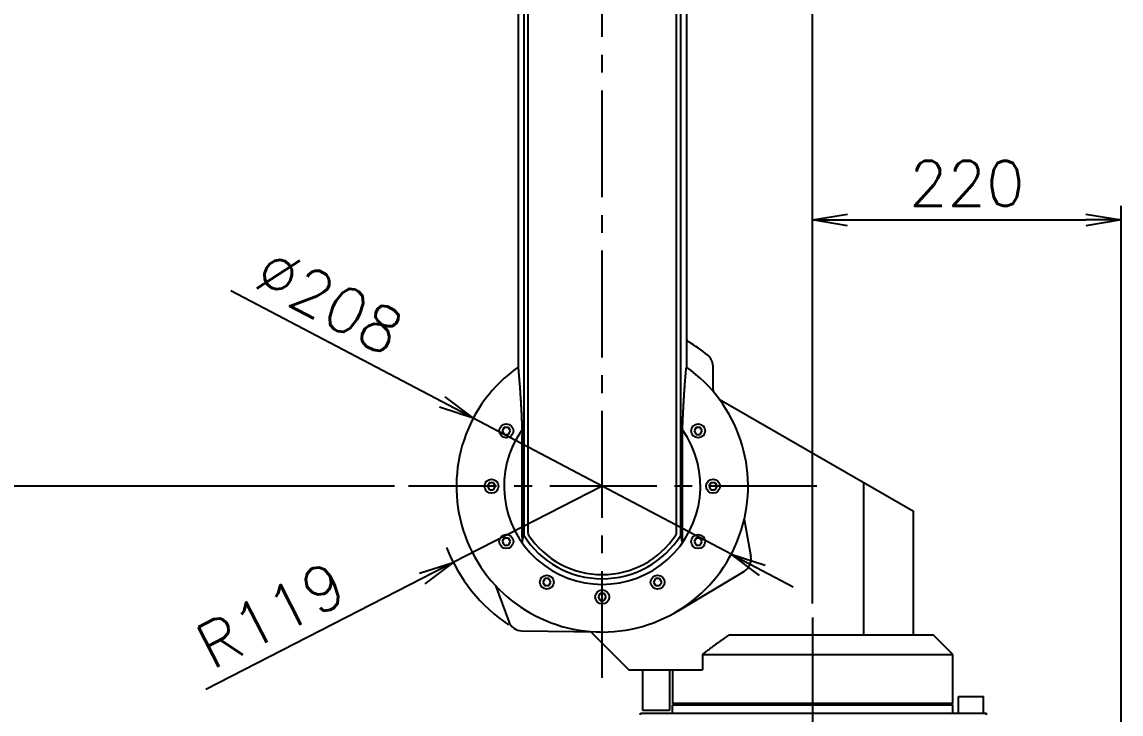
# Model space of a CAD drawing. Extents: x -7647 to -3756, y -5015 to -2358.
# Drawn here: x -5044 to -4260, y -4232 to -3739 of the extents above; entities that cross this region are included whole.
import ezdxf

# ---------------------------------------------------------------- set-up
doc = ezdxf.new("R2010")
doc.units = 0
doc.header["$LTSCALE"] = 4
doc.header["$MEASUREMENT"] = 0
doc.linetypes.add('CENTRE2', pattern=[28.575, 19.05, -3.175, 3.175, -3.175])
doc.layers.get('0').update_dxf_attribs({"linetype": 'CONTINUOUS'})
doc.layers.get('DEFPOINTS').update_dxf_attribs({"linetype": 'CONTINUOUS'})
for name, color, linetype in [('01', 7, 'CONTINUOUS'), ('01CENTER', 5, 'CENTRE2'), ('01HOSO', 6, 'CONTINUOUS'), ('02', 5, 'CONTINUOUS')]:
    doc.layers.add(name, color=color, linetype=linetype)
doc.styles.add('BIGFONT', font='ROMANS.SHX', dxfattribs={"bigfont": 'bigfont'})
doc.dimstyles.new('L-IN', dxfattribs={"dimscale": 10, "dimtxt": 3.2, "dimasz": 2.5, "dimexe": 1, "dimexo": 1, "dimgap": 1, "dimtad": 1, "dimdec": 0, "dimtxsty": 'BIGFONT', "dimblk": 'YA-IN', "dimblk1": 'OPEN', "dimblk2": 'OPEN', "dimsah": 1, "dimcen": 0, "dimclrd": 256, "dimclre": 256, "dimclrt": 256, "dimazin": 3, "dimtp": 0.1, "dimtm": 0.2, "dimtfac": 0.625, "dimtdec": 0, "dimtmove": 0, "dimatfit": 3, "dimtolj": 1})

# ---------------------------------------------------------------- blocks, each defined once
blk = doc.blocks.new('_OPEN')
at = {"color": 0, "linetype": 'BYBLOCK'}
for p, q in [((-1, 0.167), (0, 0)), ((0, 0), (-1, -0.167)), ((0, 0), (-1, 0))]:
    blk.add_line(p, q, dxfattribs=at)
blk = doc.blocks.new('*D5')
at = {"linetype": 'BYBLOCK'}
for p, q in [((-4776.41, -3510), (-5690, -3510)), ((-5680, -4045), (-5680, -3535)), ((-4778.19, -4070), (-5690, -4070))]:
    blk.add_line(p, q, dxfattribs=at)
at = {"layer": 'DEFPOINTS', "color": 0, "linetype": 'BYBLOCK'}
for p in [(-5680, -3510), (-4766.41, -3510), (-4768.19, -4070)]:
    blk.add_point(p, dxfattribs=at)
at = {"linetype": 'BYBLOCK', "xscale": 25, "yscale": 25, "zscale": 25}
for p, rotation in [((-5680, -3510), 90), ((-5680, -4070), 270)]:
    blk.add_blockref('_OPEN', p, dxfattribs=dict(at, rotation=rotation))
at = {"linetype": 'BYBLOCK', "insert": (-5706, -3790), "char_height": 32, "attachment_point": 5, "rotation": 90, "style": 'BIGFONT'}
blk.add_mtext('\\A1;560', dxfattribs=at)
blk = doc.blocks.new('YA-IN')
at = {"color": 0, "linetype": 'BYBLOCK'}
for p, q in [((0, 0), (-1, 0.167)), ((-1, -0.167), (0, 0)), ((0, 0), (-1, 0))]:
    blk.add_line(p, q, dxfattribs=at)
blk = doc.blocks.new('*D7')
at = {"linetype": 'BYBLOCK'}
for p, q in [((-4790, -3394.39), (-4790, -3150)), ((-4640, -4153.6), (-4640, -3150)), ((-4765, -3160), (-4665, -3160))]:
    blk.add_line(p, q, dxfattribs=at)
at = {"layer": 'DEFPOINTS', "color": 0, "linetype": 'BYBLOCK'}
for p in [(-4640, -3160), (-4790, -3404.39), (-4640, -4163.6)]:
    blk.add_point(p, dxfattribs=at)
at = {"linetype": 'BYBLOCK', "xscale": 25, "yscale": 25, "zscale": 25, "rotation": 180}
blk.add_blockref('_OPEN', (-4790, -3160), dxfattribs=at)
at = {"linetype": 'BYBLOCK', "xscale": 25, "yscale": 25, "zscale": 25}
blk.add_blockref('_OPEN', (-4640, -3160), dxfattribs=at)
at = {"linetype": 'BYBLOCK', "insert": (-4715, -3134), "char_height": 32, "attachment_point": 5, "style": 'BIGFONT'}
blk.add_mtext('\\A1;150', dxfattribs=at)
blk = doc.blocks.new('*D10')
at = {"linetype": 'BYBLOCK'}
for p, q in [((-4744.15, -4009.92), (-4894.8, -3930.63)), ((-4537.97, -4118.44), (-4722.03, -4021.56)), ((-4515.85, -4130.08), (-4493.72, -4141.72))]:
    blk.add_line(p, q, dxfattribs=at)
at = {"layer": 'DEFPOINTS', "color": 0, "linetype": 'BYBLOCK'}
for p in [(-4722.03, -4021.56), (-4537.97, -4118.44)]:
    blk.add_point(p, dxfattribs=at)
at = {"linetype": 'BYBLOCK', "xscale": 25, "yscale": 25, "zscale": 25}
for p, rotation in [((-4722.03, -4021.56), 332.2414593989401), ((-4537.97, -4118.44), 152.2414593989401)]:
    blk.add_blockref('_OPEN', p, dxfattribs=dict(at, rotation=rotation))
at = {"linetype": 'BYBLOCK', "insert": (-4824.62, -3938.18), "char_height": 32, "attachment_point": 5, "rotation": 332.24146, "style": 'BIGFONT'}
blk.add_mtext('\\A1;∅208', dxfattribs=at)
blk = doc.blocks.new('*D18')
at = {"linetype": 'BYBLOCK'}
for p, q in [((-4640, -4153.6), (-4640, -3870)), ((-4420, -4254.8), (-4420, -3870)), ((-4615, -3880), (-4445, -3880))]:
    blk.add_line(p, q, dxfattribs=at)
at = {"layer": 'DEFPOINTS', "color": 0, "linetype": 'BYBLOCK'}
for p in [(-4420, -3880), (-4640, -4163.6), (-4420, -4264.8)]:
    blk.add_point(p, dxfattribs=at)
at = {"linetype": 'BYBLOCK', "xscale": 25, "yscale": 25, "zscale": 25, "rotation": 180}
blk.add_blockref('_OPEN', (-4640, -3880), dxfattribs=at)
at = {"linetype": 'BYBLOCK', "xscale": 25, "yscale": 25, "zscale": 25}
blk.add_blockref('_OPEN', (-4420, -3880), dxfattribs=at)
at = {"linetype": 'BYBLOCK', "insert": (-4530, -3854), "char_height": 32, "attachment_point": 5, "style": 'BIGFONT'}
blk.add_mtext('\\A1;220', dxfattribs=at)
blk = doc.blocks.new('*D4')
at = {"linetype": 'BYBLOCK'}
for p, q in [((-4778.19, -4070), (-5690, -4070)), ((-5680, -4095), (-5680, -4495)), ((-4635.99, -4520), (-5690, -4520))]:
    blk.add_line(p, q, dxfattribs=at)
at = {"layer": 'DEFPOINTS', "color": 0, "linetype": 'BYBLOCK'}
for p in [(-4768.19, -4070), (-5680, -4520), (-4625.99, -4520)]:
    blk.add_point(p, dxfattribs=at)
at = {"linetype": 'BYBLOCK', "xscale": 25, "yscale": 25, "zscale": 25}
for p, rotation in [((-5680, -4070), 90), ((-5680, -4520), 270)]:
    blk.add_blockref('_OPEN', p, dxfattribs=dict(at, rotation=rotation))
at = {"linetype": 'BYBLOCK', "insert": (-5706, -4295), "char_height": 32, "attachment_point": 5, "rotation": 90, "style": 'BIGFONT'}
blk.add_mtext('\\A1;450', dxfattribs=at)
blk = doc.blocks.new('*D33')
at = {"linetype": 'BYBLOCK'}
for p, q in [((-4630, -4070), (-4736.23, -4124.45)), ((-4758.47, -4135.85), (-4912.74, -4214.92))]:
    blk.add_line(p, q, dxfattribs=at)
at = {"layer": 'DEFPOINTS', "color": 0, "linetype": 'BYBLOCK'}
for p in [(-4630, -4070), (-4736.23, -4124.45)]:
    blk.add_point(p, dxfattribs=at)
at = {"linetype": 'BYBLOCK', "xscale": 25, "yscale": 25, "zscale": 25, "rotation": 27.13788420501459}
blk.add_blockref('_OPEN', (-4736.23, -4124.45), dxfattribs=at)
at = {"linetype": 'BYBLOCK', "insert": (-4866.21, -4161.85), "char_height": 32, "attachment_point": 5, "rotation": 27.13788, "style": 'BIGFONT'}
blk.add_mtext('\\A1;R119', dxfattribs=at)

msp = doc.modelspace()

# ---------------------------------------------------------------- linework, layer by layer
at = {"layer": '01', "linetype": 'CONTINUOUS'}
for p, q in [((-4686.00656, -3499.40448), (-4686.00656, -4104.91798)), ((-4573.99344, -4104.91798), (-4573.99344, -3499.40448)), ((-4690, -3584.29838), (-4690, -3985.05296)), ((-4570, -3584.29838), (-4570, -3985.05296)), ((-4551, -4001.26136), (-4551, -3984.33204)), ((-4546.58752, -4007.88432), (-4408, -4087.89786)), ((-4408, -4176), (-4408, -4087.89786)), ((-4528.66551, -4093.39491), (-4523.93016, -4120.25044)), ((-4576.62685, -4159.25977), (-4528.6462, -4130.5696)), ((-4706.06078, -4140.92783), (-4696.73396, -4166.55308)), ((-4687.49017, -4173.13171), (-4631.59262, -4173.9878)), ((-4638.11204, -4173.88796), (-4611, -4201)), ((-4539.59866, -4176), (-4394, -4176)), ((-4380, -4190), (-4394, -4176)), ((-4380, -4225), (-4380, -4190)), ((-4611, -4201), (-4558.46018, -4201)), ((-4601, -4230), (-4601, -4201)), ((-4582, -4201), (-4582, -4230)), ((-4580, -4201), (-4580, -4225)), ((-4380, -4225), (-4580, -4225)), ((-4573, -4226), (-4573, -4225)), ((-4387, -4226), (-4387, -4225)), ((-4376, -4232), (-4376, -4220)), ((-4375.99928, -4220), (-4358.00072, -4220)), ((-4358, -4232), (-4358, -4220)), ((-4602.83264, -4232), (-4356, -4232)), ((-4602.83264, -4233), (-4602.83264, -4232)), ((-4582, -4230), (-4601, -4230)), ((-4580, -4226), (-4380, -4226)), ((-4580, -4232), (-4580, -4226)), ((-4380, -4232), (-4380, -4226)), ((-4356, -4233), (-4356, -4232))]:
    msp.add_line(p, q, dxfattribs=at)
for centre, radius, start, end in [((-4567, -3964.3591), 3, 180, 239.18984336), ((-4630, -4070), 120, 51.1508053, 59.18984336), ((-4561, -3984.33204), 10, 0, 51.1508053), ((-4630, -4070), 104, 125.23441798, 54.76558202), ((-4548, -4001.26136), 3, 180, 219.9722976), ((-4630, -4070), 66, 211.94198195, 328.05801805), ((-4533.77824, -4121.98693), 10, 300.87744272, 10), ((-4687.33703, -4163.13288), 10, 200, 269.12255728)]:
    msp.add_arc(centre, radius, start, end, dxfattribs=at)
at = {"layer": '01CENTER'}
for p, q in [((-4630, -4206.74196), (-4630, -3404.38841)), ((-4476.87059, -4070), (-4768.19131, -4070)), ((-4480, -4163.59959), (-4480, -4550.94728))]:
    msp.add_line(p, q, dxfattribs=at)
at = {"layer": '01HOSO', "linetype": 'CONTINUOUS'}
for p, q in [((-4683, -3499.95012), (-4683, -4103.16625)), ((-4577, -4103.16625), (-4577, -3499.95012)), ((-4699.85938, -4028), (-4701.30276, -4030.5)), ((-4696.97263, -4028), (-4699.85938, -4028)), ((-4695.52926, -4030.5), (-4696.97263, -4028)), ((-4563.02737, -4028), (-4564.47074, -4030.5)), ((-4560.14062, -4028), (-4563.02737, -4028)), ((-4558.69724, -4030.5), (-4560.14062, -4028)), ((-4701.30276, -4030.5), (-4699.85938, -4033)), ((-4699.85938, -4033), (-4696.97263, -4033)), ((-4696.97263, -4033), (-4695.52926, -4030.5)), ((-4564.47074, -4030.5), (-4563.02737, -4033)), ((-4563.02737, -4033), (-4560.14062, -4033)), ((-4560.14062, -4033), (-4558.69724, -4030.5)), ((-4710.44338, -4067.5), (-4711.88675, -4070)), ((-4707.55662, -4067.5), (-4710.44338, -4067.5)), ((-4706.11325, -4070), (-4707.55662, -4067.5)), ((-4552.44338, -4067.5), (-4553.88675, -4070)), ((-4549.55662, -4067.5), (-4552.44338, -4067.5)), ((-4548.11325, -4070), (-4549.55662, -4067.5)), ((-4443.39399, -4176), (-4443.39399, -4067.46313)), ((-4711.88675, -4070), (-4710.44338, -4072.5)), ((-4710.44338, -4072.5), (-4707.55662, -4072.5)), ((-4707.55662, -4072.5), (-4706.11325, -4070)), ((-4553.88675, -4070), (-4552.44338, -4072.5)), ((-4552.44338, -4072.5), (-4549.55662, -4072.5)), ((-4549.55662, -4072.5), (-4548.11325, -4070)), ((-4699.85938, -4107), (-4701.30276, -4109.5)), ((-4696.97263, -4107), (-4699.85938, -4107)), ((-4695.52926, -4109.5), (-4696.97263, -4107)), ((-4563.02737, -4107), (-4564.47074, -4109.5)), ((-4560.14062, -4107), (-4563.02737, -4107)), ((-4558.69724, -4109.5), (-4560.14062, -4107)), ((-4701.30276, -4109.5), (-4699.85938, -4112)), ((-4699.85938, -4112), (-4696.97263, -4112)), ((-4696.97263, -4112), (-4695.52926, -4109.5)), ((-4564.47074, -4109.5), (-4563.02737, -4112)), ((-4563.02737, -4112), (-4560.14062, -4112)), ((-4560.14062, -4112), (-4558.69724, -4109.5)), ((-4670.94338, -4135.91601), (-4672.38675, -4138.41601)), ((-4672.38675, -4138.41601), (-4670.94338, -4140.91601)), ((-4668.05662, -4135.91601), (-4670.94338, -4135.91601)), ((-4666.61325, -4138.41601), (-4668.05662, -4135.91601)), ((-4668.05662, -4140.91601), (-4666.61325, -4138.41601)), ((-4591.94338, -4135.91601), (-4593.38675, -4138.41601)), ((-4593.38675, -4138.41601), (-4591.94338, -4140.91601)), ((-4589.05662, -4135.91601), (-4591.94338, -4135.91601)), ((-4587.61325, -4138.41601), (-4589.05662, -4135.91601)), ((-4589.05662, -4140.91601), (-4587.61325, -4138.41601)), ((-4670.94338, -4140.91601), (-4668.05662, -4140.91601)), ((-4631.44338, -4146.5), (-4632.88675, -4149)), ((-4628.55662, -4146.5), (-4631.44338, -4146.5)), ((-4627.11325, -4149), (-4628.55662, -4146.5)), ((-4591.94338, -4140.91601), (-4589.05662, -4140.91601)), ((-4632.88675, -4149), (-4631.44338, -4151.5)), ((-4631.44338, -4151.5), (-4628.55662, -4151.5)), ((-4628.55662, -4151.5), (-4627.11325, -4149)), ((-4558.46018, -4190), (-4380, -4190)), ((-4558.46018, -4190), (-4558.46018, -4201))]:
    msp.add_line(p, q, dxfattribs=at)
for centre in [(-4698.41601, -4030.5), (-4561.58399, -4030.5), (-4709, -4070), (-4551, -4070), (-4698.41601, -4109.5), (-4561.58399, -4109.5), (-4669.5, -4138.41601), (-4590.5, -4138.41601), (-4630, -4149)]:
    msp.add_circle(centre, 5, dxfattribs=at)
for centre, radius, start, end in [((-4630, -4070), 70, 144.82350902, 35.17649098), ((-4680, -4103.16625), 3, 180, 213.55730976), ((-4630, -4070), 63, 213.55730976, 326.44269024), ((-4580, -4103.16625), 3, 326.44269024, 0)]:
    msp.add_arc(centre, radius, start, end, dxfattribs=at)
for points, knots in [([(-4690, -3985.05296), (-4689.93644, -3985.73156), (-4689.8106, -3987.07501), (-4689.63298, -3989.06948), (-4689.46528, -3991.02056), (-4689.30767, -3992.92613), (-4689.15936, -3994.78586), (-4689.0197, -3996.60138), (-4688.88794, -3998.37542), (-4688.76345, -4000.11051), (-4688.64569, -4001.80876), (-4688.53414, -4003.47239), (-4688.42834, -4005.10355), (-4688.32787, -4006.70439), (-4688.23235, -4008.27691), (-4688.14143, -4009.82309), (-4688.05479, -4011.34484), (-4687.97216, -4012.84402), (-4687.89325, -4014.32239), (-4687.81785, -4015.7817), (-4687.74572, -4017.22362), (-4687.67667, -4018.64979), (-4687.61052, -4020.06176), (-4687.5471, -4021.46109), (-4687.48626, -4022.84925), (-4687.42787, -4024.2277), (-4687.37179, -4025.59786), (-4687.31796, -4026.96109), (-4687.26609, -4028.31876), (-4687.23314, -4029.2222), (-4687.21669, -4029.67321)], [0, 0, 0, 0, 2.044720046, 4.047986509, 6.007072522, 7.919518231, 9.784225547, 11.603962809, 13.382174657, 15.120997909, 16.822586208, 18.489164688, 20.123074202, 21.726356249, 23.301127631, 24.849319521, 26.372929794, 27.873760973, 29.353672549, 30.814354153, 32.25754615, 33.684836955, 35.097858938, 36.498108797, 37.887124101, 39.26633291, 40.637188066, 42.001024694, 43.359219209, 44.713153923, 44.713153923, 44.713153923, 44.713153923]), ([(-4572.78331, -4029.67321), (-4572.76686, -4029.2222), (-4572.73391, -4028.31876), (-4572.68204, -4026.96109), (-4572.62821, -4025.59786), (-4572.57213, -4024.22771), (-4572.51374, -4022.84925), (-4572.4529, -4021.46109), (-4572.38948, -4020.06176), (-4572.32333, -4018.64979), (-4572.25428, -4017.22363), (-4572.18215, -4015.78171), (-4572.10675, -4014.32239), (-4572.02784, -4012.84402), (-4571.94521, -4011.34484), (-4571.85857, -4009.8231), (-4571.76765, -4008.27691), (-4571.67213, -4006.70439), (-4571.57166, -4005.10355), (-4571.46586, -4003.47239), (-4571.35431, -4001.80876), (-4571.23655, -4000.11051), (-4571.11206, -3998.37543), (-4570.9803, -3996.60139), (-4570.84064, -3994.78586), (-4570.69233, -3992.92613), (-4570.53472, -3991.02056), (-4570.36702, -3989.06948), (-4570.1894, -3987.07501), (-4570.06356, -3985.73156), (-4570, -3985.05296)], [0, 0, 0, 0, 1.353934427, 2.712128677, 4.075965064, 5.446819997, 6.826028607, 8.215043731, 9.615293432, 11.028315277, 12.455605968, 13.898797871, 15.359479404, 16.839390929, 18.340222082, 19.863832351, 21.412024264, 22.986795691, 24.590077812, 26.223987422, 27.890566029, 29.592154485, 31.330977926, 33.109189978, 34.92892748, 36.79363511, 38.706081172, 40.665167448, 42.668434013, 44.713153923, 44.713153923, 44.713153923, 44.713153923]), ([(-4687.21669, -4029.67321), (-4687.21908, -4030.16896), (-4687.22381, -4031.15431), (-4687.23054, -4032.62369), (-4687.23696, -4034.07641), (-4687.24305, -4035.51424), (-4687.24885, -4036.93889), (-4687.25436, -4038.35198), (-4687.25958, -4039.75502), (-4687.26455, -4041.14941), (-4687.26925, -4042.53649), (-4687.2737, -4043.91752), (-4687.27791, -4045.29363), (-4687.28188, -4046.66592), (-4687.28561, -4048.03536), (-4687.28912, -4049.40285), (-4687.29239, -4050.76919), (-4687.29544, -4052.1351), (-4687.29827, -4053.5012), (-4687.30087, -4054.86799), (-4687.30325, -4056.23591), (-4687.30541, -4057.60526), (-4687.30734, -4058.97627), (-4687.30905, -4060.34905), (-4687.31053, -4061.72364), (-4687.31179, -4063.09995), (-4687.31282, -4064.47785), (-4687.31362, -4065.85711), (-4687.31419, -4067.23745), (-4687.31454, -4068.61853), (-4687.31465, -4070), (-4687.31454, -4071.38147), (-4687.31419, -4072.76255), (-4687.31362, -4074.14289), (-4687.31282, -4075.52215), (-4687.31179, -4076.90005), (-4687.31053, -4078.27636), (-4687.30905, -4079.65095), (-4687.30734, -4081.02373), (-4687.30541, -4082.39474), (-4687.30325, -4083.76409), (-4687.30087, -4085.13201), (-4687.29827, -4086.4988), (-4687.29544, -4087.8649), (-4687.29239, -4089.23081), (-4687.28912, -4090.59715), (-4687.28561, -4091.96464), (-4687.28188, -4093.33408), (-4687.27791, -4094.70637), (-4687.2737, -4096.08248), (-4687.26925, -4097.46351), (-4687.26455, -4098.85059), (-4687.25958, -4100.24498), (-4687.25436, -4101.64802), (-4687.24885, -4103.06111), (-4687.24305, -4104.48576), (-4687.23696, -4105.92359), (-4687.23054, -4107.37631), (-4687.22381, -4108.84569), (-4687.21908, -4109.83104), (-4687.21669, -4110.32679)], [0, 0, 0, 0, 1.487267364, 2.956068365, 4.408202473, 5.845459642, 7.269598502, 8.682195662, 10.084771917, 11.478723956, 12.865407166, 14.246044953, 15.621816279, 16.993774307, 18.362923534, 19.730144383, 21.096257361, 22.461963638, 23.827888594, 25.194546541, 26.562357096, 27.931641955, 29.302610786, 30.675392883, 32.049995961, 33.426367475, 34.804338126, 36.183698435, 37.564145539, 38.945354321, 40.326947451, 41.70854058, 43.089749363, 44.470196467, 45.849556775, 47.227527426, 48.603898941, 49.978502019, 51.351284115, 52.722252946, 54.091537805, 55.45934836, 56.826006307, 58.191931264, 59.55763754, 60.923750519, 62.290971367, 63.660120594, 65.032078623, 66.407849949, 67.788487735, 69.175170945, 70.569122984, 71.971699239, 73.384296399, 74.808435259, 76.245692429, 77.697826536, 79.166627537, 80.653894901, 80.653894901, 80.653894901, 80.653894901]), ([(-4572.78331, -4110.32679), (-4572.78092, -4109.83104), (-4572.77619, -4108.84569), (-4572.76946, -4107.37631), (-4572.76304, -4105.92359), (-4572.75695, -4104.48576), (-4572.75115, -4103.06111), (-4572.74564, -4101.64802), (-4572.74042, -4100.24498), (-4572.73545, -4098.85059), (-4572.73075, -4097.46351), (-4572.7263, -4096.08248), (-4572.72209, -4094.70637), (-4572.71812, -4093.33408), (-4572.71439, -4091.96464), (-4572.71088, -4090.59715), (-4572.70761, -4089.23081), (-4572.70456, -4087.8649), (-4572.70173, -4086.4988), (-4572.69913, -4085.13201), (-4572.69675, -4083.76409), (-4572.69459, -4082.39474), (-4572.69266, -4081.02373), (-4572.69095, -4079.65095), (-4572.68947, -4078.27636), (-4572.68821, -4076.90005), (-4572.68718, -4075.52215), (-4572.68638, -4074.14289), (-4572.68581, -4072.76255), (-4572.68546, -4071.38147), (-4572.68535, -4070), (-4572.68546, -4068.61853), (-4572.68581, -4067.23745), (-4572.68638, -4065.85711), (-4572.68718, -4064.47785), (-4572.68821, -4063.09995), (-4572.68947, -4061.72364), (-4572.69095, -4060.34905), (-4572.69266, -4058.97627), (-4572.69459, -4057.60526), (-4572.69675, -4056.23591), (-4572.69913, -4054.86799), (-4572.70173, -4053.5012), (-4572.70456, -4052.1351), (-4572.70761, -4050.76919), (-4572.71088, -4049.40285), (-4572.71439, -4048.03536), (-4572.71812, -4046.66592), (-4572.72209, -4045.29363), (-4572.7263, -4043.91752), (-4572.73075, -4042.53649), (-4572.73545, -4041.14941), (-4572.74042, -4039.75502), (-4572.74564, -4038.35198), (-4572.75115, -4036.93889), (-4572.75695, -4035.51424), (-4572.76304, -4034.07641), (-4572.76946, -4032.62369), (-4572.77619, -4031.15431), (-4572.78092, -4030.16896), (-4572.78331, -4029.67321)], [0, 0, 0, 0, 1.487267364, 2.956068365, 4.408202473, 5.845459643, 7.269598502, 8.682195662, 10.084771917, 11.478723956, 12.865407167, 14.246044953, 15.621816279, 16.993774307, 18.362923534, 19.730144383, 21.096257361, 22.461963638, 23.827888594, 25.194546541, 26.562357096, 27.931641955, 29.302610786, 30.675392883, 32.049995961, 33.426367476, 34.804338127, 36.183698435, 37.564145539, 38.945354321, 40.326947451, 41.70854058, 43.089749363, 44.470196467, 45.849556775, 47.227527426, 48.603898941, 49.978502019, 51.351284115, 52.722252946, 54.091537806, 55.45934836, 56.826006307, 58.191931264, 59.557637541, 60.923750519, 62.290971367, 63.660120594, 65.032078623, 66.407849949, 67.788487735, 69.175170945, 70.569122984, 71.971699239, 73.384296399, 74.808435259, 76.245692429, 77.697826536, 79.166627537, 80.653894901, 80.653894901, 80.653894901, 80.653894901]), ([(-4687.21669, -4110.32679), (-4687.16705, -4110.08844), (-4687.0685, -4109.6153), (-4686.91852, -4108.9116), (-4686.76827, -4108.21903), (-4686.61745, -4107.53751), (-4686.46608, -4106.86699), (-4686.31401, -4106.20745), (-4686.1615, -4105.55882), (-4686.05793, -4105.13045), (-4686.00656, -4104.91798)], [0, 0, 0, 0, 0.730406488, 1.449862458, 2.15850549, 2.856466173, 3.543853872, 4.220694661, 4.887002628, 5.542800221, 5.542800221, 5.542800221, 5.542800221]), ([(-4572.78331, -4110.32679), (-4572.83295, -4110.08844), (-4572.9315, -4109.6153), (-4573.08148, -4108.9116), (-4573.23173, -4108.21903), (-4573.38255, -4107.53751), (-4573.53392, -4106.86699), (-4573.68599, -4106.20745), (-4573.8385, -4105.55882), (-4573.94207, -4105.13045), (-4573.99344, -4104.91798)], [0, 0, 0, 0, 0.730406488, 1.449862458, 2.15850549, 2.856466173, 3.543853872, 4.220694661, 4.887002628, 5.542800221, 5.542800221, 5.542800221, 5.542800221]), ([(-4558.46018, -4190), (-4557.6696, -4189.38178), (-4556.11954, -4188.16965), (-4553.8257, -4186.40321), (-4551.6094, -4184.71651), (-4549.46379, -4183.1051), (-4547.38344, -4181.56358), (-4545.3633, -4180.08729), (-4543.39845, -4178.67243), (-4541.48527, -4177.31362), (-4540.22128, -4176.43352), (-4539.59866, -4176)], [0, 0, 0, 0, 3.010785252, 5.903148613, 8.685468929, 11.366100356, 13.953111388, 16.453117727, 18.872278518, 21.216821826, 23.492875316, 23.492875316, 23.492875316, 23.492875316])]:
    msp.add_open_spline(points, degree=3, knots=knots, dxfattribs=at)
at = {"layer": '02'}
msp.add_arc((-4630, -4070), 119.36758, 201.44773633, 235.97007446, dxfattribs=at)

# ---------------------------------------------------------------- dimensions: what is measured, and where the dimension line sits
for base, p1, p2, picture, middle in [((-4480, -3160), (-4630, -3404.38841), (-4480, -4163.59959), '*D7', (-4555, -3134)), ((-4260, -3880), (-4480, -4163.59959), (-4260, -4264.79755), '*D18', (-4370, -3854))]:
    dim = msp.add_linear_dim(base=base, p1=p1, p2=p2, dimstyle='L-IN', dxfattribs=at)
    dim.commit()
    dim.dimension.update_dxf_attribs({"geometry": picture, "text_midpoint": middle, "insert": (160, 0)})
for base, p2, picture, middle in [((-5680, -3510), (-4766.41056, -3510), '*D5', (-5706, -3790)), ((-5680, -4520), (-4625.99356, -4520), '*D4', (-5706, -4295))]:
    dim = msp.add_linear_dim(base=base, p1=(-4768.19131, -4070), p2=p2, angle=90, dimstyle='L-IN', dxfattribs=at)
    dim.commit()
    dim.dimension.update_dxf_attribs({"geometry": picture, "text_midpoint": middle})
dim = msp.add_diameter_dim_2p(p1=(-4537.9685, -4118.43763), p2=(-4722.0315, -4021.56237), dimstyle='L-IN', dxfattribs=at)
dim.commit()
dim.dimension.update_dxf_attribs({"geometry": '*D10', "text_midpoint": (-4836.73375, -3961.19276), "dimtype": 163})
dim = msp.add_radius_dim(center=(-4630, -4070), mpoint=(-4736.22657, -4124.44754), dimstyle='L-IN', dxfattribs=at)
dim.commit()
dim.dimension.update_dxf_attribs({"geometry": '*D33', "text_midpoint": (-4854.34857, -4184.99221), "dimtype": 164})

doc.saveas('drawing.dxf')
